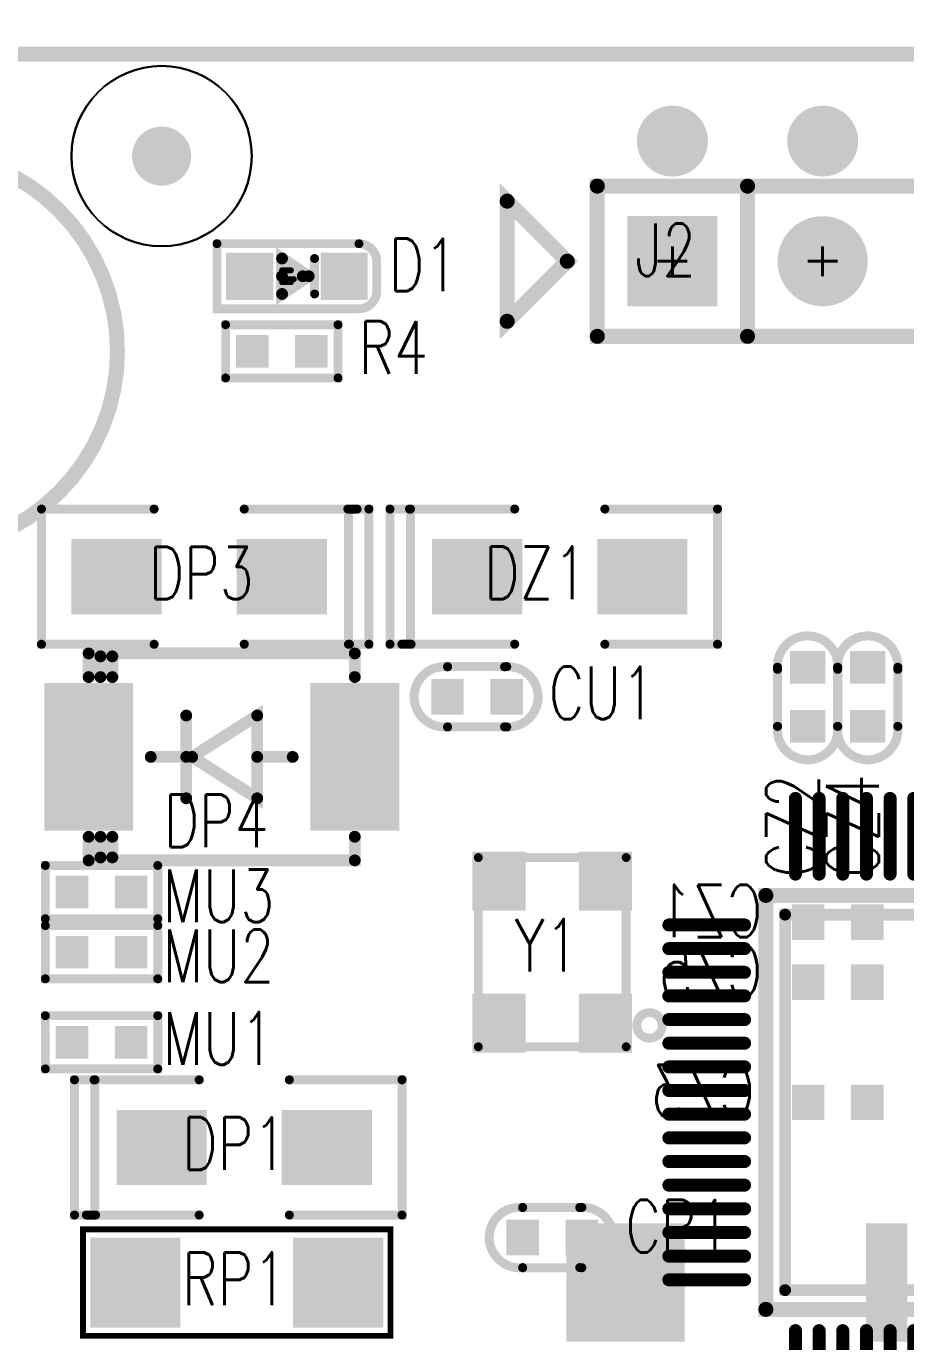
# Model space of a CAD drawing. Extents: x -13.8 to 76.6, y -6.2 to 47.4.
# Drawn here: x 6.86 to 21.72, y 13.22 to 35.47 of the extents above; entities that cross this region are included whole.
import ezdxf

# ---------------------------------------------------------------- set-up
doc = ezdxf.new("R2010")
doc.units = 0
doc.header["$MEASUREMENT"] = 0
doc.linetypes.add('KEEPOUT_00001000$0', pattern=[2, 1, 1])
doc.linetypes.add('KEEPOUT_00011110$0', pattern=[2, 1, 1])
doc.layers.get('0').update_dxf_attribs({"linetype": 'CONTINUOUS'})
doc.layers.get('Defpoints').update_dxf_attribs({"linetype": 'CONTINUOUS'})
for name, color, linetype in [('BOARD_OUTLINE_00', 254, 'CONTINUOUS'), ('COPPER_126', 254, 'CONTINUOUS'), ('COPPER_129', 146, 'CONTINUOUS'), ('DRIL_NPLTE_THRU_01', 16, 'CONTINUOUS'), ('DRIL_NPLTE_THRU_02', 176, 'CONTINUOUS'), ('DRIL_PLTE_THRU_01', 16, 'CONTINUOUS'), ('DRIL_PLTE_THRU_02', 176, 'CONTINUOUS'), ('DRIL_SYMBOL', 254, 'CONTINUOUS'), ('KEEPOUT_00', 130, 'CONTINUOUS'), ('KEEPOUT_01', 130, 'CONTINUOUS'), ('PADS_BOT', 5, 'CONTINUOUS'), ('PADS_INNER', 1, 'CONTINUOUS'), ('PADS_TOP', 1, 'CONTINUOUS'), ('PART_NAME_126', 254, 'CONTINUOUS'), ('PART_NAME_129', 146, 'CONTINUOUS'), ('PART_TOP_2DLINE_00', 254, 'CONTINUOUS'), ('PART_TOP_2DLINE_01', 254, 'CONTINUOUS'), ('PART_TOP_2DLINE_126', 254, 'CONTINUOUS'), ('PART_TOP_COPPER_126', 254, 'CONTINUOUS')]:
    doc.layers.add(name, color=color, linetype=linetype)
doc.styles.add('W0$254', font='simplex', dxfattribs={"width": 0.75})
doc.dimstyles.get("Standard").update_dxf_attribs({"dimtxt": 0.18, "dimasz": 0.18, "dimexe": 0.18, "dimexo": 0.0625, "dimgap": 0.09, "dimtad": 0, "dimtih": 1, "dimtoh": 1, "dimdec": 4, "dimzin": 0, "dimdsep": 46, "dimtxsty": 'Standard', "dimcen": 0.09, "dimadec": 0, "dimazin": 0, "dimtfac": 1, "dimtdec": 4, "dimtofl": 0, "dimtmove": 0, "dimatfit": 3, "dimfxl": 0, "dimtolj": 1, "dimtzin": 0, "dimarcsym": 0})

# ---------------------------------------------------------------- blocks, each defined once
blk = doc.blocks.new('BOARD_35')
at = {"layer": 'BOARD_OUTLINE_00', "const_width": 0.254}
blk.add_lwpolyline([(0, 3.81, 0.414213562), (3.81, 0), (46.203016, 0, 0.414213562), (50.013016, 3.81), (50.013016, 31.199438, 0.414213562), (46.203016, 35.009438), (3.81, 35.009438, 0.414213562), (0, 31.199438)], format="xyb", close=True, dxfattribs=at)
blk = doc.blocks.new('SMOOTH_0$254')
at = {"const_width": 0.127}
blk.add_lwpolyline([(-0.0635, 0, 1), (0.0635, 0, 1)], format="xyb", close=True, dxfattribs=at)
blk = doc.blocks.new('COPPER_45')
at = {"layer": 'COPPER_126', "const_width": 0.254}
blk.add_lwpolyline([(0, 0), (12.7, 0), (12.7, -2.54), (0, -2.54)], close=True, dxfattribs=at)
at = {"layer": 'COPPER_126'}
for p in [(0, 0), (12.7, 0), (0, -2.54), (12.7, -2.54)]:
    blk.add_blockref('SMOOTH_0$254', p, dxfattribs=at)
blk = doc.blocks.new('COPPER_52')
at = {"layer": 'COPPER_129', "const_width": 0.254}
blk.add_lwpolyline([(0.127, 0, 1), (6.873, 0, 1)], format="xyb", close=True, dxfattribs=at)
blk = doc.blocks.new('SMOOTH_0$1')
at = {"const_width": 0.05}
blk.add_lwpolyline([(-0.025, 0, 1), (0.025, 0, 1)], format="xyb", close=True, dxfattribs=at)
blk = doc.blocks.new('PART_BODY_TOP_18')
at = {"layer": 'PART_TOP_2DLINE_00', "const_width": 0.1}
blk.add_lwpolyline([(-2.6, 0.9), (2.6, 0.9), (2.6, -0.9), (-2.6, -0.9)], close=True, dxfattribs=at)
at = {"layer": 'PART_TOP_2DLINE_00'}
for p in [(-2.6, 0.9), (2.6, 0.9), (-2.6, -0.9), (2.6, -0.9)]:
    blk.add_blockref('SMOOTH_0$1', p, dxfattribs=at)
blk = doc.blocks.new('DRIL_HOLE_0')
blk.add_lwpolyline([(0, 0, 1), (0, 0, 1)], format="xyb", close=True)
blk = doc.blocks.new('PAD_0')
blk.add_lwpolyline([(0, 0, 1), (0, 0, 1)], format="xyb", close=True)
blk = doc.blocks.new('PAD_2')
at = {"const_width": 1.524}
blk.add_lwpolyline([(-0.762, 0), (0.762, 0)], dxfattribs=at)
blk = doc.blocks.new('STK_TOP_125')
at = {"layer": 'DRIL_PLTE_THRU_01'}
blk.add_blockref('DRIL_HOLE_0', (0, 0), dxfattribs=at)
at = {"layer": 'DRIL_PLTE_THRU_02'}
blk.add_blockref('DRIL_HOLE_0', (0, 0), dxfattribs=at)
at = {"layer": 'PADS_BOT'}
blk.add_blockref('PAD_0', (0, 0), dxfattribs=at)
at = {"layer": 'PADS_INNER'}
blk.add_blockref('PAD_0', (0, 0), dxfattribs=at)
at = {"layer": 'PADS_TOP'}
blk.add_blockref('PAD_2', (0, 0), dxfattribs=at)
blk = doc.blocks.new('SYM_TOP_18')
for name, p in [('PART_BODY_TOP_18', (0, 0)), ('STK_TOP_125', (-1.7145, 0)), ('STK_TOP_125', (1.7145, 0))]:
    blk.add_blockref(name, p)
blk = doc.blocks.new('PART_TOP_1')
blk.add_blockref('SYM_TOP_18', (0, 0))
at = {"layer": 'PART_NAME_126', "style": 'W0$254', "width": 0.75}
blk.add_text('RP1', height=0.889, dxfattribs=at).set_placement((-0.924, -0.379))
blk = doc.blocks.new('SMOOTH_0$199898')
at = {"const_width": 0.099949}
blk.add_lwpolyline([(-0.049974, 0, 1), (0.049974, 0, 1)], format="xyb", close=True, dxfattribs=at)
blk = doc.blocks.new('PART_BODY_TOP_8')
at = {"layer": 'PART_TOP_2DLINE_00', "const_width": 0.254}
blk.add_lwpolyline([(-3.5, -3.5), (-3.125, -3.5), (-3, -3.25), (-2.875, -3.5), (3.5, -3.5), (3.5, 3.5), (-3.5, 3.5)], close=True, dxfattribs=at)
at = {"layer": 'PART_TOP_COPPER_126', "const_width": 0.2}
for points in [[(-3.175, 3.175), (3.175, 3.175), (3.175, -3.175), (-3.175, -3.175)], [(-3.683, -4.445), (-4.318, -3.81), (-4.318, -5.207), (-3.683, -4.572)]]:
    blk.add_lwpolyline(points, close=True, dxfattribs=at)
at = {"layer": 'PART_TOP_2DLINE_00'}
for p in [(-3.5, 3.5), (3.5, 3.5), (-3, -3.25), (-3.5, -3.5), (-3.125, -3.5), (-2.875, -3.5), (3.5, -3.5)]:
    blk.add_blockref('SMOOTH_0$254', p, dxfattribs=at)
at = {"layer": 'PART_TOP_COPPER_126'}
for p in [(-3.175, 3.175), (3.175, 3.175), (-3.175, -3.175), (3.175, -3.175), (-4.318, -3.81), (-3.683, -4.445), (-3.683, -4.572), (-4.318, -5.207)]:
    blk.add_blockref('SMOOTH_0$199898', p, dxfattribs=at)
blk = doc.blocks.new('PAD_11')
at = {"const_width": 0.11}
blk.add_lwpolyline([(-0.64, -0.055), (0.64, -0.055, 1), (0.64, 0.055), (-0.64, 0.055, 1)], format="xyb", close=True, dxfattribs=at)
blk = doc.blocks.new('STK_TOP_105')
at = {"layer": 'DRIL_NPLTE_THRU_01'}
blk.add_blockref('DRIL_HOLE_0', (0, 0), dxfattribs=at)
at = {"layer": 'DRIL_NPLTE_THRU_02'}
blk.add_blockref('DRIL_HOLE_0', (0, 0), dxfattribs=at)
at = {"layer": 'PADS_BOT'}
blk.add_blockref('PAD_0', (0, 0), dxfattribs=at)
at = {"layer": 'PADS_INNER'}
blk.add_blockref('PAD_0', (0, 0), dxfattribs=at)
at = {"layer": 'PADS_TOP', "rotation": 90}
blk.add_blockref('PAD_11', (0, 0), dxfattribs=at)
blk = doc.blocks.new('STK_TOP_106')
at = {"layer": 'DRIL_NPLTE_THRU_01'}
blk.add_blockref('DRIL_HOLE_0', (0, 0), dxfattribs=at)
at = {"layer": 'DRIL_NPLTE_THRU_02'}
blk.add_blockref('DRIL_HOLE_0', (0, 0), dxfattribs=at)
at = {"layer": 'PADS_BOT'}
blk.add_blockref('PAD_0', (0, 0), dxfattribs=at)
at = {"layer": 'PADS_INNER'}
blk.add_blockref('PAD_0', (0, 0), dxfattribs=at)
at = {"layer": 'PADS_TOP'}
blk.add_blockref('PAD_11', (0, 0), dxfattribs=at)
blk = doc.blocks.new('SYM_TOP_8')
for name, p in [('STK_TOP_105', (-3, 4.5)), ('STK_TOP_105', (-2.6, 4.5)), ('STK_TOP_105', (-2.2, 4.5)), ('STK_TOP_105', (-1.8, 4.5)), ('STK_TOP_105', (-1.4, 4.5)), ('STK_TOP_105', (-1, 4.5)), ('STK_TOP_105', (-0.6, 4.5)), ('STK_TOP_105', (-0.2, 4.5)), ('STK_TOP_105', (0.2, 4.5)), ('STK_TOP_105', (0.6, 4.5)), ('STK_TOP_105', (1, 4.5)), ('STK_TOP_105', (1.4, 4.5)), ('STK_TOP_105', (1.8, 4.5)), ('STK_TOP_105', (2.2, 4.5)), ('STK_TOP_105', (2.6, 4.5)), ('STK_TOP_105', (3, 4.5)), ('PART_BODY_TOP_8', (0, 0)), ('STK_TOP_106', (-4.5, 3)), ('STK_TOP_106', (4.5, 3)), ('STK_TOP_106', (-4.5, 2.6)), ('STK_TOP_106', (4.5, 2.6)), ('STK_TOP_106', (-4.5, 2.2)), ('STK_TOP_106', (4.5, 2.2)), ('STK_TOP_106', (-4.5, 1.8)), ('STK_TOP_106', (4.5, 1.8)), ('STK_TOP_106', (-4.5, 1.4)), ('STK_TOP_106', (4.5, 1.4)), ('STK_TOP_106', (-4.5, 1)), ('STK_TOP_106', (4.5, 1)), ('STK_TOP_106', (-4.5, 0.6)), ('STK_TOP_106', (4.5, 0.6)), ('STK_TOP_106', (-4.5, 0.2)), ('STK_TOP_106', (4.5, 0.2)), ('STK_TOP_106', (-4.5, -0.2)), ('STK_TOP_106', (4.5, -0.2)), ('STK_TOP_106', (-4.5, -0.6)), ('STK_TOP_106', (4.5, -0.6)), ('STK_TOP_106', (-4.5, -1)), ('STK_TOP_106', (4.5, -1)), ('STK_TOP_106', (-4.5, -1.4)), ('STK_TOP_106', (4.5, -1.4)), ('STK_TOP_106', (-4.5, -1.8)), ('STK_TOP_106', (4.5, -1.8)), ('STK_TOP_106', (-4.5, -2.2)), ('STK_TOP_106', (4.5, -2.2)), ('STK_TOP_106', (-4.5, -2.6)), ('STK_TOP_106', (4.5, -2.6)), ('STK_TOP_106', (-4.5, -3)), ('STK_TOP_106', (4.5, -3)), ('STK_TOP_105', (-3, -4.5)), ('STK_TOP_105', (-2.6, -4.5)), ('STK_TOP_105', (-2.2, -4.5)), ('STK_TOP_105', (-1.8, -4.5)), ('STK_TOP_105', (-1.4, -4.5)), ('STK_TOP_105', (-1, -4.5)), ('STK_TOP_105', (-0.6, -4.5)), ('STK_TOP_105', (-0.2, -4.5)), ('STK_TOP_105', (0.2, -4.5)), ('STK_TOP_105', (0.6, -4.5)), ('STK_TOP_105', (1, -4.5)), ('STK_TOP_105', (1.4, -4.5)), ('STK_TOP_105', (1.8, -4.5)), ('STK_TOP_105', (2.2, -4.5)), ('STK_TOP_105', (2.6, -4.5)), ('STK_TOP_105', (3, -4.5))]:
    blk.add_blockref(name, p)
blk = doc.blocks.new('PART_TOP_7')
blk.add_blockref('SYM_TOP_8', (0, 0))
at = {"layer": 'PART_NAME_126', "style": 'W0$254', "width": 0.75}
blk.add_text('UZ1', height=0.889, rotation=270, dxfattribs=at).set_placement((-0.388, 0.891))
blk = doc.blocks.new('SMOOTH_0$1524')
at = {"const_width": 0.0762}
blk.add_lwpolyline([(-0.0381, 0, 1), (0.0381, 0, 1)], format="xyb", close=True, dxfattribs=at)
blk = doc.blocks.new('PART_BODY_TOP_23')
at = {"layer": 'PART_TOP_2DLINE_126', "const_width": 0.1524}
for points in [[(-0.5, 0.508, 1.1125635), (-0.5, -0.508)], [(0.4652, -0.508, 1.1125635), (0.4652, 0.508)]]:
    blk.add_lwpolyline(points, format="xyb", dxfattribs=at)
for points in [[(-0.5, 0.51), (0.5, 0.51)], [(-0.5, -0.51), (0.5, -0.51)]]:
    blk.add_lwpolyline(points, dxfattribs=at)
at = {"layer": 'PART_TOP_2DLINE_126'}
for p in [(-0.5, 0.51), (-0.5, 0.508), (0.4652, 0.508), (0.5, 0.51), (-0.5, -0.508), (-0.5, -0.51), (0.4652, -0.508), (0.5, -0.51)]:
    blk.add_blockref('SMOOTH_0$1524', p, dxfattribs=at)
blk = doc.blocks.new('PAD_12')
at = {"const_width": 0.55}
blk.add_lwpolyline([(-0.3, 0), (0.3, 0)], dxfattribs=at)
blk = doc.blocks.new('STK_TOP_143')
at = {"layer": 'DRIL_PLTE_THRU_01'}
blk.add_blockref('DRIL_HOLE_0', (0, 0), dxfattribs=at)
at = {"layer": 'DRIL_PLTE_THRU_02'}
blk.add_blockref('DRIL_HOLE_0', (0, 0), dxfattribs=at)
at = {"layer": 'PADS_BOT'}
blk.add_blockref('PAD_0', (0, 0), dxfattribs=at)
at = {"layer": 'PADS_INNER'}
blk.add_blockref('PAD_0', (0, 0), dxfattribs=at)
at = {"layer": 'PADS_TOP', "rotation": 90}
blk.add_blockref('PAD_12', (0, 0), dxfattribs=at)
blk = doc.blocks.new('SYM_TOP_23')
for name, p in [('PART_BODY_TOP_23', (0, 0)), ('STK_TOP_143', (-0.5, 0)), ('STK_TOP_143', (0.5, 0))]:
    blk.add_blockref(name, p)
blk = doc.blocks.new('PART_TOP_16')
blk.add_blockref('SYM_TOP_23', (0, 0))
at = {"layer": 'PART_NAME_126', "style": 'W0$254', "width": 0.75}
blk.add_text('CU1', height=0.889, dxfattribs=at).set_placement((1.211, -0.379))
blk = doc.blocks.new('PART_BODY_TOP_24')
at = {"layer": 'PART_TOP_2DLINE_126', "const_width": 0.152}
for points in [[(-3.937, 1.143), (-4.267, 1.143), (-4.267, -1.143), (-4.064, -1.143)], [(-2.159, 1.143), (-3.921, 1.143), (-3.921, -1.143), (-2.159, -1.143)], [(-0.635, -1.143), (1.27, -1.143), (1.27, 1.143), (-0.635, 1.143)], [(-4.066, -1.143), (-3.911, -1.143)]]:
    blk.add_lwpolyline(points, dxfattribs=at)
at = {"layer": 'PART_TOP_2DLINE_126'}
for p in [(-4.267, 1.143), (-3.937, 1.143), (-3.921, 1.143), (-2.159, 1.143), (-0.635, 1.143), (1.27, 1.143), (-4.267, -1.143), (-4.066, -1.143), (-4.064, -1.143), (-3.921, -1.143), (-3.911, -1.143), (-2.159, -1.143), (-0.635, -1.143), (1.27, -1.143)]:
    blk.add_blockref('SMOOTH_0$1524', p, dxfattribs=at)
blk = doc.blocks.new('PAD_17')
at = {"const_width": 1.27}
blk.add_lwpolyline([(-0.762, 0), (0.762, 0)], dxfattribs=at)
blk = doc.blocks.new('STK_TOP_144')
at = {"layer": 'DRIL_PLTE_THRU_01'}
blk.add_blockref('DRIL_HOLE_0', (0, 0), dxfattribs=at)
at = {"layer": 'DRIL_PLTE_THRU_02'}
blk.add_blockref('DRIL_HOLE_0', (0, 0), dxfattribs=at)
at = {"layer": 'PADS_BOT'}
blk.add_blockref('PAD_0', (0, 0), dxfattribs=at)
at = {"layer": 'PADS_INNER'}
blk.add_blockref('PAD_0', (0, 0), dxfattribs=at)
at = {"layer": 'PADS_TOP'}
blk.add_blockref('PAD_17', (0, 0), dxfattribs=at)
blk = doc.blocks.new('SYM_TOP_24')
for name, p in [('PART_BODY_TOP_24', (0, 0)), ('STK_TOP_144', (-2.794, 0)), ('STK_TOP_144', (0, 0))]:
    blk.add_blockref(name, p)
blk = doc.blocks.new('PART_TOP_17')
blk.add_blockref('SYM_TOP_24', (0, 0))
at = {"layer": 'PART_NAME_126', "style": 'W0$254', "width": 0.75}
blk.add_text('DZ1', height=0.889, dxfattribs=at).set_placement((-2.674, -0.379))
blk = doc.blocks.new('PART_BODY_TOP_47')
at = {"layer": 'PART_TOP_2DLINE_126', "const_width": 0.254}
for points in [[(-1.27, 1.27), (1.27, 1.27), (1.27, -1.27), (-1.27, -1.27)], [(-1.27, 1.27), (11.43, 1.27), (11.43, -1.27), (-1.27, -1.27)], [(-1.778, 0), (-2.794, 1.016), (-2.794, -1.016)]]:
    blk.add_lwpolyline(points, close=True, dxfattribs=at)
at = {"layer": 'PART_TOP_2DLINE_126'}
for p in [(-1.27, 1.27), (-1.27, 1.27), (1.27, 1.27), (11.43, 1.27), (-2.794, 1.016), (-1.778, 0), (-2.794, -1.016), (-1.27, -1.27), (-1.27, -1.27), (1.27, -1.27), (11.43, -1.27)]:
    blk.add_blockref('SMOOTH_0$254', p, dxfattribs=at)
blk = doc.blocks.new('DRIL_SYMBOL_0$889')
at = {"layer": 'DRIL_SYMBOL', "const_width": 0.0508}
for points in [[(0, -0.254), (0, 0.254)], [(-0.254, 0), (0.254, 0)]]:
    blk.add_lwpolyline(points, dxfattribs=at)
blk = doc.blocks.new('DRIL_HOLE_0$889')
at = {"const_width": 0.4445}
blk.add_lwpolyline([(-0.22225, 0, 1), (0.22225, 0, 1)], format="xyb", close=True, dxfattribs=at)
blk.add_blockref('DRIL_SYMBOL_0$889', (0, 0))
blk = doc.blocks.new('STK_TOP_213')
at = {"layer": 'DRIL_PLTE_THRU_01'}
blk.add_blockref('DRIL_HOLE_0$889', (0, 0), dxfattribs=at)
at = {"layer": 'DRIL_PLTE_THRU_02'}
blk.add_blockref('DRIL_HOLE_0$889', (0, 0), dxfattribs=at)
at = {"layer": 'PADS_BOT'}
blk.add_blockref('PAD_2', (0, 0), dxfattribs=at)
at = {"layer": 'PADS_INNER'}
blk.add_blockref('PAD_2', (0, 0), dxfattribs=at)
at = {"layer": 'PADS_TOP'}
blk.add_blockref('PAD_2', (0, 0), dxfattribs=at)
blk = doc.blocks.new('PAD_18')
at = {"const_width": 0.762}
blk.add_lwpolyline([(0, -0.381, 1), (0, 0.381, 1)], format="xyb", close=True, dxfattribs=at)
blk = doc.blocks.new('STK_TOP_156')
at = {"layer": 'DRIL_PLTE_THRU_01'}
blk.add_blockref('DRIL_HOLE_0$889', (0, 0), dxfattribs=at)
at = {"layer": 'DRIL_PLTE_THRU_02'}
blk.add_blockref('DRIL_HOLE_0$889', (0, 0), dxfattribs=at)
at = {"layer": 'PADS_BOT'}
blk.add_blockref('PAD_18', (0, 0), dxfattribs=at)
at = {"layer": 'PADS_INNER'}
blk.add_blockref('PAD_18', (0, 0), dxfattribs=at)
at = {"layer": 'PADS_TOP'}
blk.add_blockref('PAD_18', (0, 0), dxfattribs=at)
blk = doc.blocks.new('SYM_TOP_33')
for name, p in [('PART_BODY_TOP_47', (0, 0)), ('STK_TOP_213', (0, 0)), ('STK_TOP_156', (2.54, 0)), ('STK_TOP_156', (5.08, 0)), ('STK_TOP_156', (7.62, 0)), ('STK_TOP_156', (10.16, 0))]:
    blk.add_blockref(name, p)
blk = doc.blocks.new('PART_TOP_19')
blk.add_blockref('SYM_TOP_33', (0, 0))
at = {"layer": 'PART_NAME_126', "style": 'W0$254', "width": 0.75}
blk.add_text('J2', height=0.889, dxfattribs=at).set_placement((-0.629, -0.252))
blk = doc.blocks.new('PART_TOP_29')
blk.add_blockref('SYM_TOP_24', (0, 0))
at = {"layer": 'PART_NAME_126', "style": 'W0$254', "width": 0.75}
blk.add_text('DP3', height=0.889, rotation=180, dxfattribs=at).set_placement((-0.543, 0.383))
blk = doc.blocks.new('SMOOTH_0$2')
at = {"const_width": 0.1}
blk.add_lwpolyline([(-0.05, 0, 1), (0.05, 0, 1)], format="xyb", close=True, dxfattribs=at)
blk = doc.blocks.new('PART_BODY_TOP_48')
at = {"layer": 'PART_TOP_2DLINE_01', "const_width": 0.2}
for points in [[(-2.25, 1.35), (-2.25, 1.75), (2.25, 1.75), (2.25, 1.35)], [(1.85, 1.7), (1.85, 1.35)], [(2.05, 1.7), (2.05, 1.35)], [(0.6, 0.7), (0.6, -0.7)], [(-1.2, 0), (-0.6, 0)], [(0.6, 0), (1.2, 0)], [(-2.25, -1.35), (-2.25, -1.75), (2.25, -1.75), (2.25, -1.35)], [(1.85, -1.7), (1.85, -1.35)], [(2.05, -1.7), (2.05, -1.35)]]:
    blk.add_lwpolyline(points, dxfattribs=at)
blk.add_lwpolyline([(0.5, 0), (-0.6, 0.7), (-0.6, -0.7)], close=True, dxfattribs=at)
at = {"layer": 'PART_TOP_2DLINE_01'}
for p in [(-2.25, 1.75), (1.85, 1.7), (2.05, 1.7), (2.25, 1.75), (-2.25, 1.35), (1.85, 1.35), (2.05, 1.35), (2.25, 1.35), (-0.6, 0.7), (0.6, 0.7), (-1.2, 0), (-0.6, 0), (0.5, 0), (0.6, 0), (1.2, 0), (-0.6, -0.7), (0.6, -0.7), (-2.25, -1.35), (1.85, -1.35), (2.05, -1.35), (2.25, -1.35), (-2.25, -1.75), (1.85, -1.7), (2.05, -1.7), (2.25, -1.75)]:
    blk.add_blockref('SMOOTH_0$2', p, dxfattribs=at)
blk = doc.blocks.new('PAD_21')
at = {"const_width": 1.5}
blk.add_lwpolyline([(-1.25, 0), (1.25, 0)], dxfattribs=at)
blk = doc.blocks.new('STK_TOP_222')
at = {"layer": 'DRIL_PLTE_THRU_01'}
blk.add_blockref('DRIL_HOLE_0', (0, 0), dxfattribs=at)
at = {"layer": 'DRIL_PLTE_THRU_02'}
blk.add_blockref('DRIL_HOLE_0', (0, 0), dxfattribs=at)
at = {"layer": 'PADS_BOT'}
blk.add_blockref('PAD_0', (0, 0), dxfattribs=at)
at = {"layer": 'PADS_INNER'}
blk.add_blockref('PAD_0', (0, 0), dxfattribs=at)
at = {"layer": 'PADS_TOP', "rotation": 90}
blk.add_blockref('PAD_21', (0, 0), dxfattribs=at)
blk = doc.blocks.new('SYM_TOP_34')
for name, p in [('STK_TOP_222', (-2.25, 0)), ('PART_BODY_TOP_48', (0, 0)), ('STK_TOP_222', (2.25, 0))]:
    blk.add_blockref(name, p)
blk = doc.blocks.new('PART_TOP_30')
blk.add_blockref('SYM_TOP_34', (0, 0))
at = {"layer": 'PART_NAME_126', "style": 'W0$254', "width": 0.75}
blk.add_text('DP4', height=0.889, rotation=180, dxfattribs=at).set_placement((0.981, 1.526))
blk = doc.blocks.new('SMOOTH_0$15')
at = {"const_width": 0.075}
blk.add_lwpolyline([(-0.0375, 0, 1), (0.0375, 0, 1)], format="xyb", close=True, dxfattribs=at)
blk = doc.blocks.new('PART_BODY_TOP_46')
at = {"layer": 'PART_TOP_2DLINE_01', "const_width": 0.15}
blk.add_lwpolyline([(-1.35, 0.55), (1.05, 0.55, -0.414214), (1.35, 0.25), (1.35, -0.25, -0.414214), (1.05, -0.55), (-1.35, -0.55)], format="xyb", close=True, dxfattribs=at)
at = {"layer": 'PART_TOP_2DLINE_01', "const_width": 0.2}
blk.add_lwpolyline([(0.2, 0), (-0.25, 0.3), (-0.25, -0.3)], close=True, dxfattribs=at)
at = {"layer": 'PART_TOP_2DLINE_01'}
for points, const_width in [([(0.3, 0.3), (0.3, -0.3)], 0.15), ([(-0.25, 0), (0.1, 0)], 0.2), ([(-0.25, 0.1), (-0.1, 0.1)], 0.1), ([(-0.2, -0.05), (-0.05, -0.05)], 0.1), ([(-0.25, -0.1), (-0.1, -0.1)], 0.1)]:
    blk.add_lwpolyline(points, dxfattribs=dict(at, const_width=const_width))
for name, p in [('SMOOTH_0$15', (-1.35, 0.55)), ('SMOOTH_0$15', (1.05, 0.55)), ('SMOOTH_0$2', (-0.25, 0.3)), ('SMOOTH_0$15', (0.3, 0.3)), ('SMOOTH_0$2', (-0.25, 0)), ('SMOOTH_0$1', (-0.25, 0.1)), ('SMOOTH_0$1', (-0.2, -0.05)), ('SMOOTH_0$1', (-0.1, 0.1)), ('SMOOTH_0$1', (-0.05, -0.05)), ('SMOOTH_0$2', (0.1, 0)), ('SMOOTH_0$2', (0.2, 0)), ('SMOOTH_0$2', (-0.25, -0.3)), ('SMOOTH_0$1', (-0.25, -0.1)), ('SMOOTH_0$1', (-0.1, -0.1)), ('SMOOTH_0$15', (0.3, -0.3))]:
    blk.add_blockref(name, p, dxfattribs=at)
blk = doc.blocks.new('PAD_20')
at = {"const_width": 0.8}
blk.add_lwpolyline([(-0.4, 0), (0.4, 0)], dxfattribs=at)
blk = doc.blocks.new('STK_TOP_209')
at = {"layer": 'DRIL_PLTE_THRU_01'}
blk.add_blockref('DRIL_HOLE_0', (0, 0), dxfattribs=at)
at = {"layer": 'DRIL_PLTE_THRU_02'}
blk.add_blockref('DRIL_HOLE_0', (0, 0), dxfattribs=at)
at = {"layer": 'PADS_BOT'}
blk.add_blockref('PAD_0', (0, 0), dxfattribs=at)
at = {"layer": 'PADS_INNER'}
blk.add_blockref('PAD_0', (0, 0), dxfattribs=at)
at = {"layer": 'PADS_TOP'}
blk.add_blockref('PAD_20', (0, 0), dxfattribs=at)
blk = doc.blocks.new('PAD_14')
blk.add_lwpolyline([(0, 0), (0, 0)])
blk = doc.blocks.new('STK_TOP_208')
at = {"layer": 'DRIL_PLTE_THRU_01'}
blk.add_blockref('DRIL_HOLE_0', (0, 0), dxfattribs=at)
at = {"layer": 'DRIL_PLTE_THRU_02'}
blk.add_blockref('DRIL_HOLE_0', (0, 0), dxfattribs=at)
at = {"layer": 'PADS_BOT'}
blk.add_blockref('PAD_14', (0, 0), dxfattribs=at)
at = {"layer": 'PADS_INNER'}
blk.add_blockref('PAD_0', (0, 0), dxfattribs=at)
at = {"layer": 'PADS_TOP'}
blk.add_blockref('PAD_20', (0, 0), dxfattribs=at)
blk = doc.blocks.new('SYM_TOP_32')
for name, p in [('PART_BODY_TOP_46', (0, 0)), ('STK_TOP_209', (-0.8, 0)), ('STK_TOP_208', (0.8, 0))]:
    blk.add_blockref(name, p)
blk = doc.blocks.new('PART_TOP_31')
blk.add_blockref('SYM_TOP_32', (0, 0))
at = {"layer": 'PART_NAME_126', "style": 'W0$254', "width": 0.75}
blk.add_text('D1', height=0.889, dxfattribs=at).set_placement((1.552, -0.252))
blk = doc.blocks.new('SMOOTH_0$15011')
at = {"const_width": 0.0751}
blk.add_lwpolyline([(-0.038, 0, 1), (0.038, 0, 1)], format="xyb", close=True, dxfattribs=at)
blk = doc.blocks.new('PART_BODY_TOP_17')
at = {"layer": 'PART_TOP_2DLINE_126', "const_width": 0.15}
blk.add_lwpolyline([(-0.95, 0.45), (0.95, 0.45), (0.95, -0.45), (-0.95, -0.45)], close=True, dxfattribs=at)
at = {"layer": 'PART_TOP_2DLINE_126'}
for p in [(-0.95, 0.45), (0.95, 0.45), (-0.95, -0.45), (0.95, -0.45)]:
    blk.add_blockref('SMOOTH_0$15011', p, dxfattribs=at)
blk = doc.blocks.new('PAD_1')
at = {"const_width": 0.55}
blk.add_lwpolyline([(-0.275, 0), (0.275, 0)], dxfattribs=at)
blk = doc.blocks.new('STK_TOP_124')
at = {"layer": 'DRIL_PLTE_THRU_01'}
blk.add_blockref('DRIL_HOLE_0', (0, 0), dxfattribs=at)
at = {"layer": 'DRIL_PLTE_THRU_02'}
blk.add_blockref('DRIL_HOLE_0', (0, 0), dxfattribs=at)
at = {"layer": 'PADS_BOT'}
blk.add_blockref('PAD_0', (0, 0), dxfattribs=at)
at = {"layer": 'PADS_INNER'}
blk.add_blockref('PAD_0', (0, 0), dxfattribs=at)
at = {"layer": 'PADS_TOP'}
blk.add_blockref('PAD_1', (0, 0), dxfattribs=at)
blk = doc.blocks.new('SYM_TOP_17')
for name, p in [('PART_BODY_TOP_17', (0, 0)), ('STK_TOP_124', (-0.5, 0)), ('STK_TOP_124', (0.5, 0))]:
    blk.add_blockref(name, p)
blk = doc.blocks.new('PART_TOP_32')
blk.add_blockref('SYM_TOP_17', (0, 0))
at = {"layer": 'PART_NAME_126', "style": 'W0$254', "width": 0.75}
blk.add_text('R4', height=0.889, dxfattribs=at).set_placement((1.298, -0.379))
blk = doc.blocks.new('PART_BODY_BOT_20')
at = {"layer": 'KEEPOUT_00', "linetype": 'KEEPOUT_00011110$0'}
blk.add_lwpolyline([(1.878966, -10.4902, 1), (2.896234, -10.4902, 1)], format="xyb", close=True, dxfattribs=at)
blk = doc.blocks.new('PAD_22')
at = {"const_width": 0.7}
blk.add_lwpolyline([(-1, 0), (1, 0)], dxfattribs=at)
blk = doc.blocks.new('STK_BOT_132')
at = {"layer": 'DRIL_PLTE_THRU_01'}
blk.add_blockref('DRIL_HOLE_0', (0, 0), dxfattribs=at)
at = {"layer": 'DRIL_PLTE_THRU_02'}
blk.add_blockref('DRIL_HOLE_0', (0, 0), dxfattribs=at)
at = {"layer": 'PADS_BOT', "rotation": 90}
blk.add_blockref('PAD_22', (0, 0), dxfattribs=at)
at = {"layer": 'PADS_INNER', "rotation": 90}
blk.add_blockref('PAD_14', (0, 0), dxfattribs=at)
at = {"layer": 'PADS_TOP', "rotation": 90}
blk.add_blockref('PAD_14', (0, 0), dxfattribs=at)
blk = doc.blocks.new('PAD_23')
at = {"const_width": 1.2}
blk.add_lwpolyline([(-0.7, 0), (0.7, 0)], dxfattribs=at)
blk = doc.blocks.new('STK_BOT_133')
at = {"layer": 'DRIL_PLTE_THRU_01'}
blk.add_blockref('DRIL_HOLE_0', (0, 0), dxfattribs=at)
at = {"layer": 'DRIL_PLTE_THRU_02'}
blk.add_blockref('DRIL_HOLE_0', (0, 0), dxfattribs=at)
at = {"layer": 'PADS_BOT', "rotation": 90}
blk.add_blockref('PAD_23', (0, 0), dxfattribs=at)
at = {"layer": 'PADS_INNER', "rotation": 90}
blk.add_blockref('PAD_14', (0, 0), dxfattribs=at)
at = {"layer": 'PADS_TOP', "rotation": 90}
blk.add_blockref('PAD_14', (0, 0), dxfattribs=at)
blk = doc.blocks.new('PAD_24')
at = {"const_width": 1.2}
blk.add_lwpolyline([(-1, 0), (1, 0)], dxfattribs=at)
blk = doc.blocks.new('STK_BOT_134')
at = {"layer": 'DRIL_PLTE_THRU_01'}
blk.add_blockref('DRIL_HOLE_0', (0, 0), dxfattribs=at)
at = {"layer": 'DRIL_PLTE_THRU_02'}
blk.add_blockref('DRIL_HOLE_0', (0, 0), dxfattribs=at)
at = {"layer": 'PADS_BOT', "rotation": 90}
blk.add_blockref('PAD_24', (0, 0), dxfattribs=at)
at = {"layer": 'PADS_INNER'}
blk.add_blockref('PAD_14', (0, 0), dxfattribs=at)
at = {"layer": 'PADS_TOP'}
blk.add_blockref('PAD_14', (0, 0), dxfattribs=at)
blk = doc.blocks.new('PAD_25')
at = {"const_width": 2}
blk.add_lwpolyline([(-1, 0), (1, 0)], dxfattribs=at)
blk = doc.blocks.new('STK_BOT_135')
at = {"layer": 'DRIL_PLTE_THRU_01'}
blk.add_blockref('DRIL_HOLE_0', (0, 0), dxfattribs=at)
at = {"layer": 'DRIL_PLTE_THRU_02'}
blk.add_blockref('DRIL_HOLE_0', (0, 0), dxfattribs=at)
at = {"layer": 'PADS_BOT', "rotation": 90}
blk.add_blockref('PAD_25', (0, 0), dxfattribs=at)
at = {"layer": 'PADS_INNER'}
blk.add_blockref('PAD_14', (0, 0), dxfattribs=at)
at = {"layer": 'PADS_TOP'}
blk.add_blockref('PAD_14', (0, 0), dxfattribs=at)
blk = doc.blocks.new('PAD_26')
at = {"const_width": 2}
blk.add_lwpolyline([(-1, 0), (1, 0)], dxfattribs=at)
blk = doc.blocks.new('STK_BOT_136')
at = {"layer": 'DRIL_PLTE_THRU_01'}
blk.add_blockref('DRIL_HOLE_0', (0, 0), dxfattribs=at)
at = {"layer": 'DRIL_PLTE_THRU_02'}
blk.add_blockref('DRIL_HOLE_0', (0, 0), dxfattribs=at)
at = {"layer": 'PADS_BOT'}
blk.add_blockref('PAD_26', (0, 0), dxfattribs=at)
at = {"layer": 'PADS_INNER'}
blk.add_blockref('PAD_14', (0, 0), dxfattribs=at)
at = {"layer": 'PADS_TOP'}
blk.add_blockref('PAD_14', (0, 0), dxfattribs=at)
blk = doc.blocks.new('DRIL_SYMBOL_1')
at = {"layer": 'DRIL_SYMBOL', "const_width": 0.0508}
for points in [[(0, -0.254), (0, 0.254)], [(-0.254, 0), (0.254, 0)]]:
    blk.add_lwpolyline(points, dxfattribs=at)
blk = doc.blocks.new('DRIL_HOLE_1')
at = {"const_width": 0.5}
blk.add_lwpolyline([(-0.25, 0, 1), (0.25, 0, 1)], format="xyb", close=True, dxfattribs=at)
blk.add_blockref('DRIL_SYMBOL_1', (0, 0))
blk = doc.blocks.new('PAD_19')
at = {"const_width": 0.5}
blk.add_lwpolyline([(0, -0.25, 1), (0, 0.25, 1)], format="xyb", close=True, dxfattribs=at)
blk = doc.blocks.new('STK_BOT_111')
at = {"layer": 'DRIL_PLTE_THRU_01'}
blk.add_blockref('DRIL_HOLE_1', (0, 0), dxfattribs=at)
at = {"layer": 'DRIL_PLTE_THRU_02'}
blk.add_blockref('DRIL_HOLE_1', (0, 0), dxfattribs=at)
at = {"layer": 'PADS_BOT'}
blk.add_blockref('PAD_19', (0, 0), dxfattribs=at)
at = {"layer": 'PADS_INNER'}
blk.add_blockref('PAD_19', (0, 0), dxfattribs=at)
at = {"layer": 'PADS_TOP'}
blk.add_blockref('PAD_19', (0, 0), dxfattribs=at)
blk = doc.blocks.new('SYM_BOT_20')
for name, p in [('STK_BOT_132', (0.7874, 0)), ('STK_BOT_132', (1.8874, 0)), ('STK_BOT_132', (2.9874, 0)), ('STK_BOT_132', (4.0874, 0)), ('STK_BOT_132', (5.1874, 0)), ('STK_BOT_132', (6.2874, 0)), ('STK_BOT_132', (7.3874, 0)), ('STK_BOT_132', (8.4874, 0)), ('STK_BOT_132', (9.5874, 0)), ('STK_BOT_136', (14, 0)), ('STK_BOT_133', (-0.5842, -0.6858)), ('STK_BOT_135', (15, -10.1)), ('STK_BOT_134', (-0.2, -10.1)), ('PART_BODY_BOT_20', (0, 0)), ('STK_BOT_111', (2.3876, -10.5156)), ('STK_BOT_111', (10.3876, -10.5156))]:
    blk.add_blockref(name, p)
blk = doc.blocks.new('PART_BOT_33')
blk.add_blockref('SYM_BOT_20', (0, 0))
at = {"layer": 'PART_NAME_129', "style": 'W0$254', "width": 0.75}
blk.add_text('J4', height=0.889, dxfattribs=at).set_placement((6.737, -2.411))
blk = doc.blocks.new('PART_TOP_50')
blk.add_blockref('SYM_TOP_23', (0, 0))
at = {"layer": 'PART_NAME_126', "style": 'W0$254', "width": 0.75}
blk.add_text('CP1', height=0.889, dxfattribs=at).set_placement((1.235, -0.252))
blk = doc.blocks.new('PART_TOP_51')
blk.add_blockref('SYM_TOP_24', (0, 0))
at = {"layer": 'PART_NAME_126', "style": 'W0$254', "width": 0.75}
blk.add_text('DP1', height=0.889, dxfattribs=at).set_placement((-2.448, -0.379))
blk = doc.blocks.new('PART_TOP_52')
blk.add_blockref('SYM_TOP_17', (0, 0))
at = {"layer": 'PART_NAME_126', "style": 'W0$254', "width": 0.75}
blk.add_text('MU1', height=0.889, dxfattribs=at).set_placement((1.032, -0.379))
blk = doc.blocks.new('PART_TOP_53')
blk.add_blockref('SYM_TOP_17', (0, 0))
at = {"layer": 'PART_NAME_126', "style": 'W0$254', "width": 0.75}
blk.add_text('MU3', height=0.889, dxfattribs=at).set_placement((1.032, -0.506))
blk = doc.blocks.new('PART_BODY_BOT_43')
at = {"layer": 'KEEPOUT_01', "linetype": 'KEEPOUT_00001000$0'}
blk.add_lwpolyline([(1.524, 0, 1), (-1.524, 0, 1)], format="xyb", close=True, dxfattribs=at)
blk = doc.blocks.new('STK_BOT_11')
at = {"layer": 'DRIL_PLTE_THRU_01'}
blk.add_blockref('DRIL_HOLE_0', (0, 0), dxfattribs=at)
at = {"layer": 'DRIL_PLTE_THRU_02'}
blk.add_blockref('DRIL_HOLE_0', (0, 0), dxfattribs=at)
at = {"layer": 'PADS_BOT'}
blk.add_blockref('PAD_19', (0, 0), dxfattribs=at)
at = {"layer": 'PADS_INNER'}
blk.add_blockref('PAD_0', (0, 0), dxfattribs=at)
at = {"layer": 'PADS_TOP'}
blk.add_blockref('PAD_0', (0, 0), dxfattribs=at)
blk = doc.blocks.new('SYM_BOT_31')
for name in ['PART_BODY_BOT_43', 'STK_BOT_11']:
    blk.add_blockref(name, (0, 0))
blk = doc.blocks.new('PART_BOT_55')
blk.add_blockref('SYM_BOT_31', (0, 0))
blk = doc.blocks.new('STK_BOT_143')
at = {"layer": 'DRIL_PLTE_THRU_01'}
blk.add_blockref('DRIL_HOLE_0', (0, 0), dxfattribs=at)
at = {"layer": 'DRIL_PLTE_THRU_02'}
blk.add_blockref('DRIL_HOLE_0', (0, 0), dxfattribs=at)
at = {"layer": 'PADS_BOT', "rotation": 90}
blk.add_blockref('PAD_12', (0, 0), dxfattribs=at)
at = {"layer": 'PADS_INNER'}
blk.add_blockref('PAD_0', (0, 0), dxfattribs=at)
at = {"layer": 'PADS_TOP'}
blk.add_blockref('PAD_0', (0, 0), dxfattribs=at)
blk = doc.blocks.new('SYM_BOT_23')
for p in [(-0.5, 0), (0.5, 0)]:
    blk.add_blockref('STK_BOT_143', p)
blk = doc.blocks.new('PART_BOT_59')
blk.add_blockref('SYM_BOT_23', (0, 0))
at = {"layer": 'PART_NAME_129', "style": 'W0$254', "width": 0.75}
blk.add_text('CZ3', height=0.889, rotation=180, dxfattribs=at).set_placement((-1.404, 0.256))
blk = doc.blocks.new('PART_BODY_TOP_31')
at = {"layer": 'PART_TOP_2DLINE_01', "const_width": 0.15}
blk.add_lwpolyline([(-1.6, 1.25), (1.6, 1.25), (1.6, -1.25), (-1.6, -1.25)], close=True, dxfattribs=at)
blk.add_lwpolyline([(-1.454, -1.644, 1), (-1.023, -1.644, 1)], format="xyb", close=True, dxfattribs=at)
at = {"layer": 'PART_TOP_2DLINE_01'}
for p in [(-1.6, 1.25), (1.6, 1.25), (-1.6, -1.25), (1.6, -1.25)]:
    blk.add_blockref('SMOOTH_0$15', p, dxfattribs=at)
blk = doc.blocks.new('PAD_35')
at = {"const_width": 0.9}
blk.add_lwpolyline([(-0.5, 0), (0.5, 0)], dxfattribs=at)
blk = doc.blocks.new('STK_TOP_152')
at = {"layer": 'DRIL_PLTE_THRU_01'}
blk.add_blockref('DRIL_HOLE_0', (0, 0), dxfattribs=at)
at = {"layer": 'DRIL_PLTE_THRU_02'}
blk.add_blockref('DRIL_HOLE_0', (0, 0), dxfattribs=at)
at = {"layer": 'PADS_BOT'}
blk.add_blockref('PAD_0', (0, 0), dxfattribs=at)
at = {"layer": 'PADS_INNER'}
blk.add_blockref('PAD_0', (0, 0), dxfattribs=at)
at = {"layer": 'PADS_TOP'}
blk.add_blockref('PAD_35', (0, 0), dxfattribs=at)
blk = doc.blocks.new('SYM_TOP_27')
for name, p in [('STK_TOP_152', (-1.2, 0.9)), ('STK_TOP_152', (1.2, 0.9)), ('PART_BODY_TOP_31', (0, 0)), ('STK_TOP_152', (-1.2, -0.9)), ('STK_TOP_152', (1.2, -0.9))]:
    blk.add_blockref(name, p)
blk = doc.blocks.new('PART_TOP_63')
blk.add_blockref('SYM_TOP_27', (0, 0))
at = {"layer": 'PART_NAME_126', "style": 'W0$254', "width": 0.75}
blk.add_text('Y1', height=0.889, rotation=270, dxfattribs=at).set_placement((-0.329, 0.637))
blk = doc.blocks.new('PAD_3')
at = {"const_width": 0.6}
blk.add_lwpolyline([(0, -0.3, 1), (0, 0.3, 1)], format="xyb", close=True, dxfattribs=at)
blk = doc.blocks.new('STK_BOT_185')
at = {"layer": 'DRIL_PLTE_THRU_01'}
blk.add_blockref('DRIL_HOLE_0', (0, 0), dxfattribs=at)
at = {"layer": 'DRIL_PLTE_THRU_02'}
blk.add_blockref('DRIL_HOLE_0', (0, 0), dxfattribs=at)
at = {"layer": 'PADS_BOT'}
blk.add_blockref('PAD_3', (0, 0), dxfattribs=at)
at = {"layer": 'PADS_INNER'}
blk.add_blockref('PAD_0', (0, 0), dxfattribs=at)
at = {"layer": 'PADS_TOP'}
blk.add_blockref('PAD_0', (0, 0), dxfattribs=at)
blk = doc.blocks.new('SYM_BOT_6')
blk.add_blockref('STK_BOT_185', (0, 0))
blk = doc.blocks.new('PART_BOT_66')
blk.add_blockref('SYM_BOT_6', (0, 0))
blk = doc.blocks.new('PART_BOT_67')
blk.add_blockref('SYM_BOT_6', (0, 0))
blk = doc.blocks.new('PART_BOT_71')
blk.add_blockref('SYM_BOT_23', (0, 0))
at = {"layer": 'PART_NAME_129', "style": 'W0$254', "width": 0.75}
blk.add_text('CZ5', height=0.889, rotation=180, dxfattribs=at).set_placement((-1.277, 0.256))
blk = doc.blocks.new('PART_TOP_72')
blk.add_blockref('SYM_TOP_23', (0, 0))
at = {"layer": 'PART_NAME_126', "style": 'W0$254', "width": 0.75}
blk.add_text('CZ4', height=0.889, dxfattribs=at).set_placement((-3.055, -0.189))
blk = doc.blocks.new('PART_TOP_73')
blk.add_blockref('SYM_TOP_23', (0, 0))
at = {"layer": 'PART_NAME_126', "style": 'W0$254', "width": 0.75}
blk.add_text('CZ2', height=0.889, dxfattribs=at).set_placement((-3.055, -0.189))
blk = doc.blocks.new('PART_BOT_74')
blk.add_blockref('SYM_BOT_23', (0, 0))
at = {"layer": 'PART_NAME_129', "style": 'W0$254', "width": 0.75}
blk.add_text('CZ1', height=0.889, rotation=180, dxfattribs=at).set_placement((-1.277, 0.256))
blk = doc.blocks.new('PART_TOP_78')
blk.add_blockref('SYM_TOP_17', (0, 0))
at = {"layer": 'PART_NAME_126', "style": 'W0$254', "width": 0.75}
blk.add_text('MU2', height=0.889, dxfattribs=at).set_placement((1.032, -0.506))
blk = doc.blocks.new('PART_BODY_TOP_43')
at = {"layer": 'KEEPOUT_01', "linetype": 'KEEPOUT_00001000$0'}
blk.add_lwpolyline([(1.524, 0, 1), (-1.524, 0, 1)], format="xyb", close=True, dxfattribs=at)
blk = doc.blocks.new('STK_TOP_11')
at = {"layer": 'DRIL_PLTE_THRU_01'}
blk.add_blockref('DRIL_HOLE_0', (0, 0), dxfattribs=at)
at = {"layer": 'DRIL_PLTE_THRU_02'}
blk.add_blockref('DRIL_HOLE_0', (0, 0), dxfattribs=at)
at = {"layer": 'PADS_BOT'}
blk.add_blockref('PAD_0', (0, 0), dxfattribs=at)
at = {"layer": 'PADS_INNER'}
blk.add_blockref('PAD_0', (0, 0), dxfattribs=at)
at = {"layer": 'PADS_TOP'}
blk.add_blockref('PAD_19', (0, 0), dxfattribs=at)
blk = doc.blocks.new('SYM_TOP_31')
for name in ['PART_BODY_TOP_43', 'STK_TOP_11']:
    blk.add_blockref(name, (0, 0))
blk = doc.blocks.new('PART_TOP_98')
blk.add_blockref('SYM_TOP_31', (0, 0))
blk = doc.blocks.new('*D670')
at = {"color": 0, "linetype": 'Continuous', "lineweight": -2}
for p, q in [((5, 30.062), (5, 36.785)), ((45, 30.062), (45, 36.785)), ((5.18, 36.605), (24.445, 36.605)), ((44.82, 36.605), (25.555, 36.605))]:
    blk.add_line(p, q, dxfattribs=at)
at = {"color": 0, "linetype": 'Continuous'}
for points in [[(5.18, 36.635), (5.18, 36.575), (5, 36.605)], [(44.82, 36.635), (44.82, 36.575), (45, 36.605)]]:
    blk.add_solid(points, dxfattribs=at)
at = {"layer": 'Defpoints', "color": 0, "linetype": 'Continuous'}
for p in [(45, 36.605), (5, 30), (45, 30)]:
    blk.add_point(p, dxfattribs=at)
at = {"color": 0, "linetype": 'Continuous', "insert": (25, 36.605), "char_height": 0.18, "attachment_point": 5}
blk.add_mtext('\\A1;40.0000', dxfattribs=at)

msp = doc.modelspace()

# ---------------------------------------------------------------- block references
for name, p in [('BOARD_35', (-0.013016, -0.009438)), ('PART_TOP_98', (9.144, 33.274)), ('COPPER_52', (1.524, 29.972)), ('PART_TOP_19', (17.78, 31.496)), ('COPPER_45', (16.51, 32.766)), ('PART_TOP_31', (11.43, 31.242)), ('PART_TOP_32', (11.176, 29.972)), ('PART_TOP_17', (17.272, 26.162)), ('PART_TOP_16', (14.478, 24.13)), ('PART_TOP_53', (8.128, 20.828)), ('PART_TOP_78', (8.128, 19.812)), ('PART_TOP_52', (8.128, 18.288)), ('PART_TOP_51', (11.938, 16.51)), ('PART_TOP_50', (15.748, 14.986)), ('PART_TOP_1', (10.414, 14.224))]:
    msp.add_blockref(name, p)
at = {"xscale": -1}
for name, p in [('PART_BOT_55', (9.144, 33.274)), ('PART_BOT_66', (17.78, 33.528)), ('PART_BOT_67', (20.32, 33.528)), ('PART_BOT_33', (30.988, 14.224))]:
    msp.add_blockref(name, p, dxfattribs=at)
for name, p, rotation in [('PART_TOP_29', (8.382, 26.162), 180), ('PART_TOP_73', (20.066, 24.13), 90), ('PART_TOP_72', (21.082, 24.13), 90), ('PART_TOP_30', (10.16, 23.114), 180), ('PART_TOP_7', (22.86, 17.272), 90), ('PART_TOP_63', (15.748, 19.812), 90)]:
    msp.add_blockref(name, p, dxfattribs=dict(rotation=rotation))
at = {"xscale": -1, "rotation": 180}
for name, p in [('PART_BOT_74', (20.574, 20.32)), ('PART_BOT_71', (20.574, 19.304)), ('PART_BOT_59', (20.574, 17.272))]:
    msp.add_blockref(name, p, dxfattribs=at)

# ---------------------------------------------------------------- dimensions: what is measured, and where the dimension line sits
at = {"linetype": 'Continuous'}
dim = msp.add_linear_dim(base=(45, 36.605497), p1=(5, 30), p2=(45, 30), dimstyle='Standard', dxfattribs=at)
dim.commit()
dim.dimension.update_dxf_attribs({"geometry": '*D670', "text_midpoint": (25, 36.605497)})

doc.saveas('drawing.dxf')
